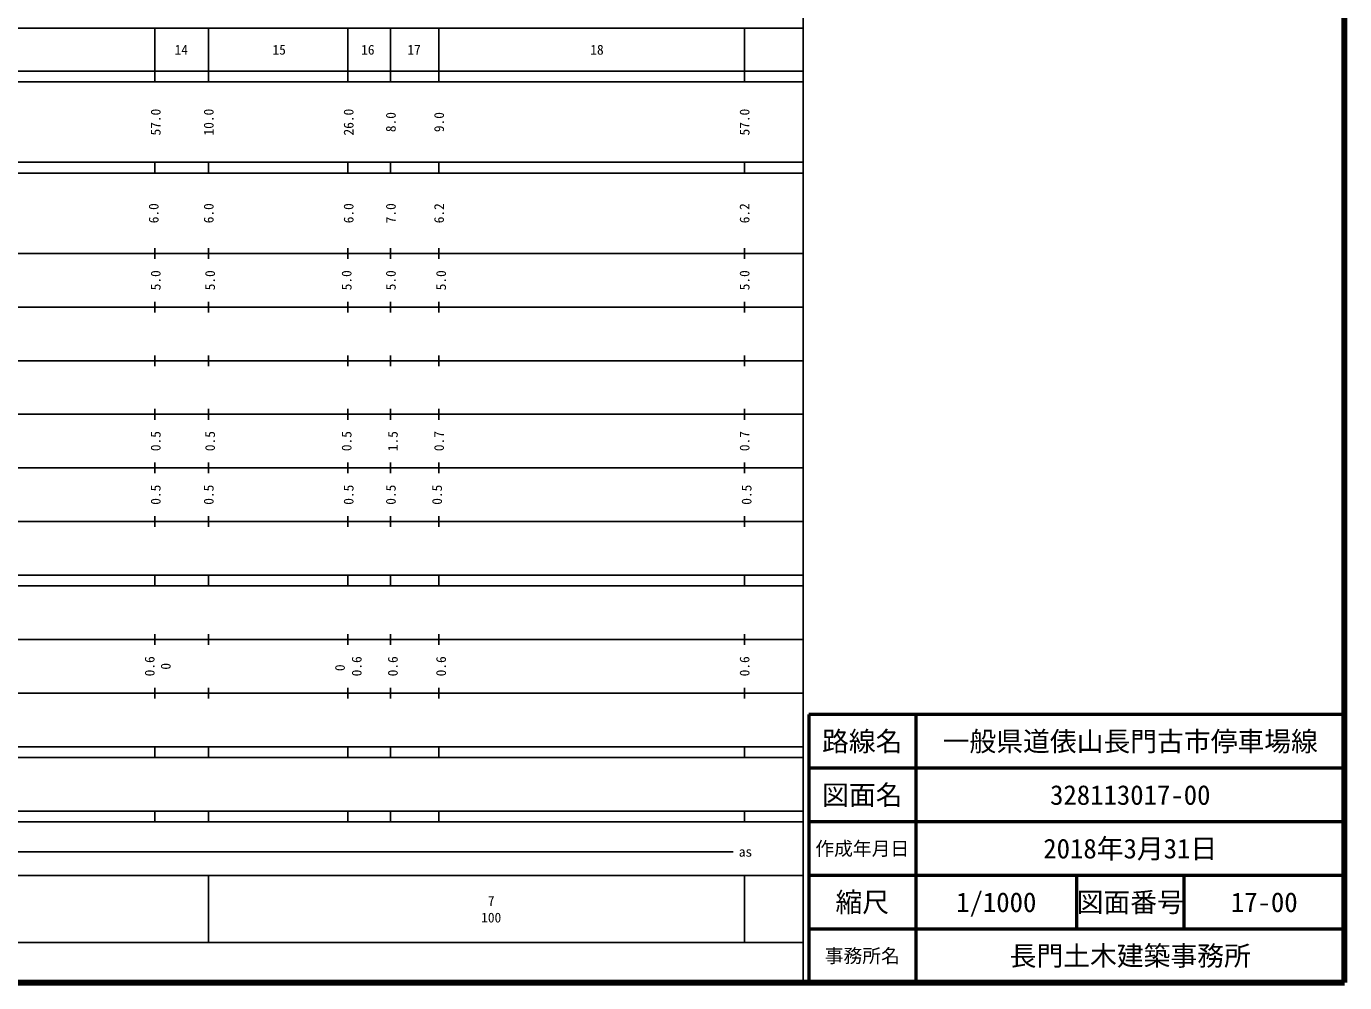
# Model space of a CAD drawing. Units: millimetres on the paper, enlarged 1000 times. Extents: x 40000 to 680000, y 20000 to 380000.
# Drawn here: x 434032 to 680000, y 20000 to 198357 of the extents above; entities that cross this region are included whole.
import ezdxf
from ezdxf.enums import TextEntityAlignment as Align

# ---------------------------------------------------------------- set-up
doc = ezdxf.new("R2010")
doc.units = ezdxf.units.MM
doc.header["$LTSCALE"] = 1000
for name, color, linetype, lineweight in [('M-TTL', 2, 'Continuous', 140), ('M-TTL-BAND', 7, 'Continuous', 25), ('M-TTL-FRAM', 2, 'Continuous', 50), ('M-TTL-LINE', 7, 'Continuous', 50), ('M-TTL-TXT', 7, 'Continuous', 13)]:
    doc.layers.add(name, color=color, linetype=linetype, lineweight=lineweight)
doc.styles.add('ＭＳ ゴシック', font='')
doc.styles.get('ＭＳ ゴシック').set_extended_font_data('MS Gothic')

msp = doc.modelspace()

# ---------------------------------------------------------------- linework, layer by layer
at = {"layer": 'M-TTL'}
for p, q in [((680000, 20000), (680000, 380000)), ((40000, 20000), (680000, 20000))]:
    msp.add_line(p, q, dxfattribs=at)
at = {"layer": 'M-TTL-BAND'}
for p, q in [((579000, 20000), (579000, 370000)), ((68000, 198000), (579000, 198000)), ((458000, 198000), (458000, 188000)), ((468000, 198000), (468000, 188000)), ((494000, 198000), (494000, 188000)), ((502000, 198000), (502000, 188000)), ((511000, 198000), (511000, 188000)), ((568000, 198000), (568000, 188000)), ((40000, 190000), (579000, 190000)), ((40000, 188000), (579000, 188000)), ((40000, 173000), (579000, 173000)), ((458000, 173000), (458000, 171000)), ((468000, 171000), (468000, 173000)), ((494000, 173000), (494000, 171000)), ((502000, 173000), (502000, 171000)), ((511000, 173000), (511000, 171000)), ((568000, 171000), (568000, 173000)), ((40000, 171000), (579000, 171000)), ((40000, 156000), (579000, 156000)), ((458000, 157000), (458000, 155000)), ((468000, 155000), (468000, 157000)), ((494000, 157000), (494000, 155000)), ((502000, 157000), (502000, 155000)), ((511000, 157000), (511000, 155000)), ((568000, 155000), (568000, 157000)), ((46000, 146000), (579000, 146000)), ((458000, 147000), (458000, 145000)), ((468000, 145000), (468000, 147000)), ((494000, 147000), (494000, 145000)), ((502000, 147000), (502000, 145000)), ((511000, 147000), (511000, 145000)), ((568000, 145000), (568000, 147000)), ((52000, 136000), (579000, 136000)), ((458000, 137000), (458000, 135000)), ((468000, 135000), (468000, 137000)), ((494000, 137000), (494000, 135000)), ((502000, 137000), (502000, 135000)), ((511000, 137000), (511000, 135000)), ((568000, 135000), (568000, 137000)), ((46000, 126000), (579000, 126000)), ((458000, 127000), (458000, 125000)), ((468000, 125000), (468000, 127000)), ((494000, 127000), (494000, 125000)), ((502000, 127000), (502000, 125000)), ((511000, 127000), (511000, 125000)), ((568000, 125000), (568000, 127000)), ((52000, 116000), (579000, 116000)), ((458000, 117000), (458000, 115000)), ((468000, 115000), (468000, 117000)), ((494000, 117000), (494000, 115000)), ((502000, 117000), (502000, 115000)), ((511000, 117000), (511000, 115000)), ((568000, 115000), (568000, 117000)), ((46000, 106000), (579000, 106000)), ((458000, 107000), (458000, 105000)), ((468000, 105000), (468000, 107000)), ((494000, 107000), (494000, 105000)), ((502000, 107000), (502000, 105000)), ((511000, 107000), (511000, 105000)), ((568000, 105000), (568000, 107000)), ((40000, 96000), (579000, 96000)), ((458000, 96000), (458000, 94000)), ((468000, 94000), (468000, 96000)), ((494000, 96000), (494000, 94000)), ((502000, 96000), (502000, 94000)), ((511000, 96000), (511000, 94000)), ((568000, 94000), (568000, 96000)), ((40000, 94000), (579000, 94000)), ((49000, 84000), (579000, 84000)), ((458000, 85000), (458000, 83000)), ((468000, 83000), (468000, 85000)), ((494000, 85000), (494000, 83000)), ((502000, 85000), (502000, 83000)), ((511000, 85000), (511000, 83000)), ((568000, 83000), (568000, 85000)), ((40000, 74000), (579000, 74000)), ((458000, 75000), (458000, 73000)), ((468000, 73000), (468000, 75000)), ((494000, 75000), (494000, 73000)), ((502000, 75000), (502000, 73000)), ((511000, 75000), (511000, 73000)), ((568000, 73000), (568000, 75000)), ((40000, 64000), (579000, 64000)), ((458000, 64000), (458000, 62000)), ((468000, 62000), (468000, 64000)), ((494000, 64000), (494000, 62000)), ((502000, 64000), (502000, 62000)), ((511000, 64000), (511000, 62000)), ((568000, 62000), (568000, 64000)), ((40000, 62000), (579000, 62000)), ((40000, 52000), (579000, 52000)), ((458000, 52000), (458000, 50000)), ((468000, 50000), (468000, 52000)), ((494000, 52000), (494000, 50000)), ((502000, 52000), (502000, 50000)), ((511000, 52000), (511000, 50000)), ((568000, 50000), (568000, 52000)), ((40000, 50000), (579000, 50000)), ((70805, 44406), (565903, 44406)), ((40000, 40000), (579000, 40000)), ((468000, 40000), (468000, 27500)), ((568000, 40000), (568000, 27500)), ((68000, 27500), (579000, 27500))]:
    msp.add_line(p, q, dxfattribs=at)
at = {"layer": 'M-TTL-FRAM'}
for p, q in [((680000, 70000), (580000, 70000)), ((580000, 70000), (580000, 20000))]:
    msp.add_line(p, q, dxfattribs=at)
at = {"layer": 'M-TTL-LINE'}
for p, q in [((600000, 70000), (600000, 20000)), ((680000, 60000), (580000, 60000)), ((680000, 50000), (580000, 50000)), ((680000, 40000), (580000, 40000)), ((630000, 40000), (630000, 30000)), ((650000, 40000), (650000, 30000)), ((680000, 30000), (580000, 30000))]:
    msp.add_line(p, q, dxfattribs=at)

# ---------------------------------------------------------------- texts
at = {"layer": 'M-TTL-BAND', "style": 'ＭＳ ゴシック'}
for s, p in [('14', (462941, 194000)), ('15', (481204, 194000)), ('16', (497747, 194000)), ('17', (506372, 194000)), ('18', (540498, 194000)), ('as', (568201, 44406)), ('7', (520766, 35238)), ('100', (520766, 32131))]:
    msp.add_text(s, height=1833, dxfattribs=at).set_placement(p, align=Align.MIDDLE_CENTER)
for s, p in [('57.0', (458153, 180500)), ('10.0', (468051, 180500)), ('26.0', (494155, 180500)), ('8.0', (502030, 180500)), ('9.0', (511030, 180500)), ('57.0', (568032, 180500)), ('6.0', (457778, 163500)), ('6.0', (468050, 163500)), ('6.0', (494155, 163500)), ('7.0', (502030, 163500)), ('6.2', (511030, 163500)), ('6.2', (568032, 163500)), ('5.0', (458153, 151000)), ('5.0', (468300, 151000)), ('5.0', (493780, 151000)), ('5.0', (502030, 151000)), ('5.0', (511405, 151000)), ('5.0', (568032, 151000)), ('0.5', (458153, 121000)), ('0.5', (468300, 121000)), ('0.5', (493780, 121000)), ('1.5', (502405, 121000)), ('0.7', (511030, 121000)), ('0.7', (568032, 121000)), ('0.5', (458153, 111000)), ('0.5', (468050, 111000)), ('0.5', (494155, 111000)), ('0.5', (502030, 111000)), ('0.5', (510655, 111000)), ('0.5', (568407, 111000)), ('0.6', (457028, 79000)), ('0', (460028, 79000)), ('0', (492536, 78730)), ('0.6', (495655, 79000)), ('0.6', (502405, 79000)), ('0.6', (511405, 79000)), ('0.6', (568032, 79000))]:
    msp.add_text(s, height=1833, rotation=90, dxfattribs=at).set_placement(p, align=Align.MIDDLE_CENTER)
at = {"layer": 'M-TTL-TXT', "style": 'ＭＳ ゴシック'}
for s, height, p in [('路線名', 3666, (590000, 65000)), ('一般県道俵山長門古市停車場線', 3666, (640000, 65000)), ('図面名', 3666, (590000, 55000)), ('328113017-00', 3666, (640000, 55000)), ('2018年3月31日', 3666, (640000, 45000)), ('作成年月日', 2566, (590000, 45000)), ('縮尺', 3666, (590000, 35000)), ('1/1000', 3666, (615000, 35000)), ('図面番号', 3666, (640000, 35000)), ('17-00', 3666, (665000, 35000)), ('長門土木建築事務所', 3666, (640000, 25000)), ('事務所名', 2566, (590000, 25000))]:
    msp.add_text(s, height=height, dxfattribs=at).set_placement(p, align=Align.MIDDLE_CENTER)

doc.saveas('drawing.dxf')
